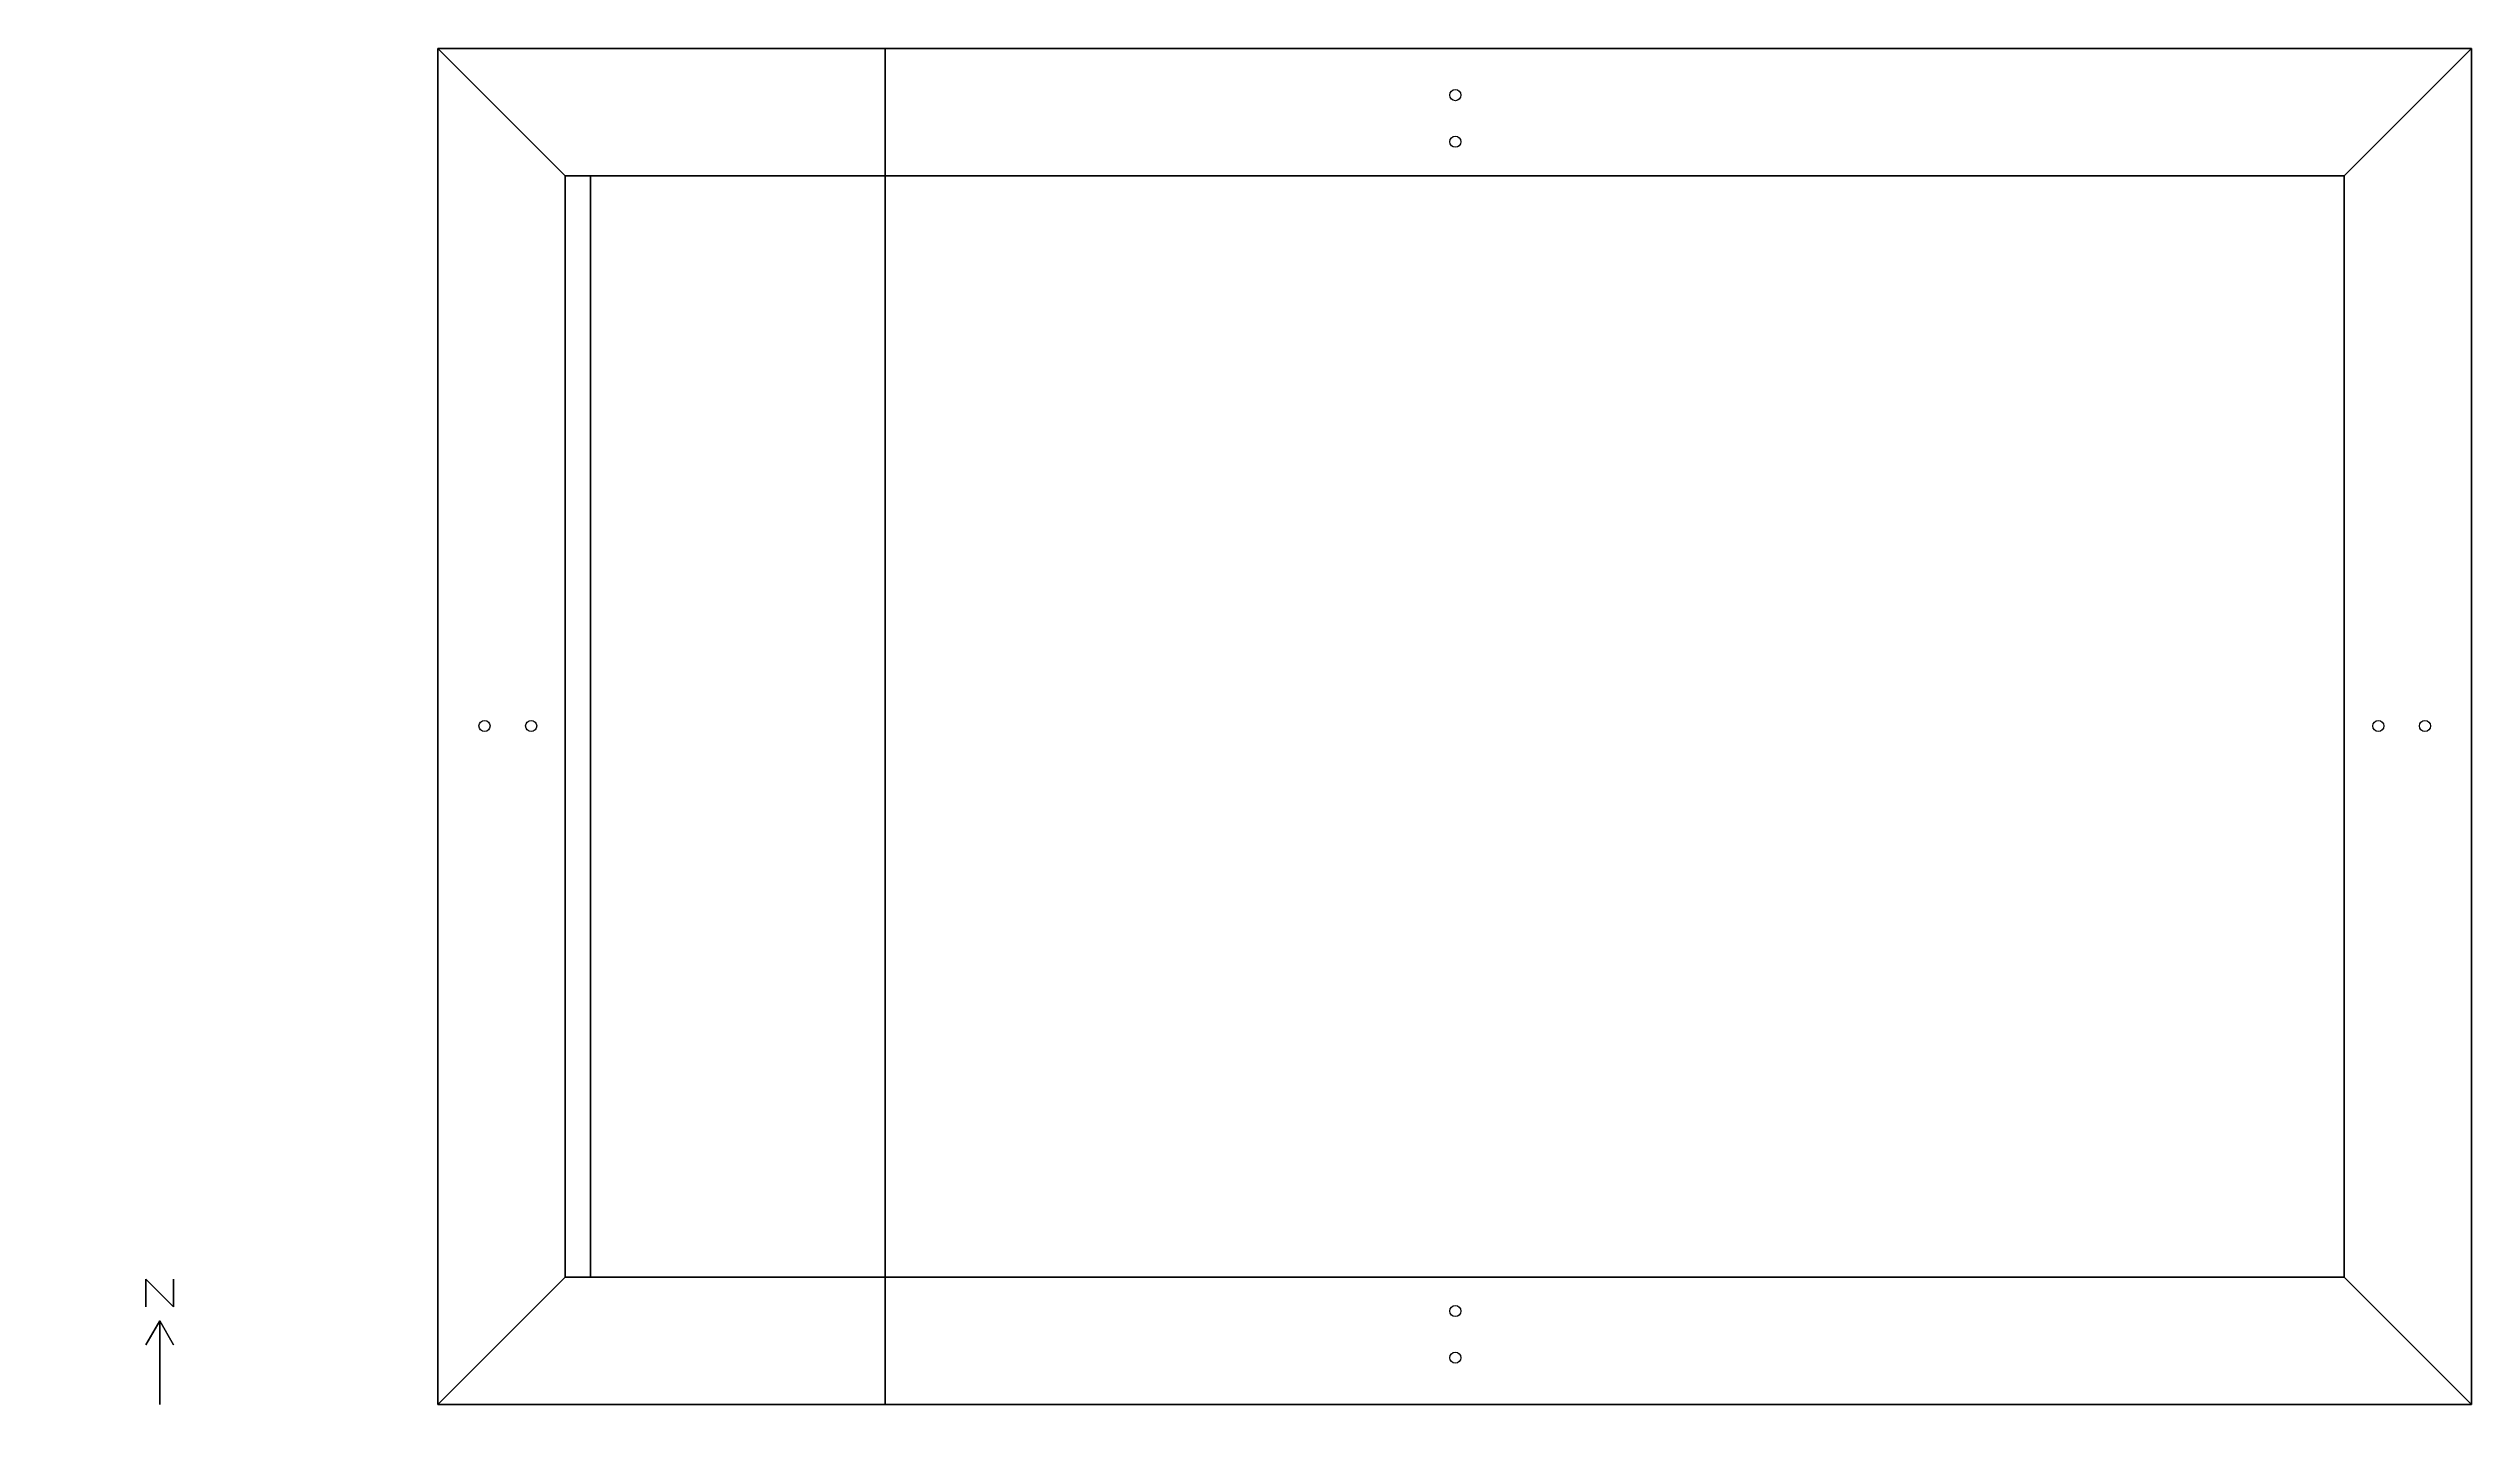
# Model space of a CAD drawing. Header units: metres. Extents: x -14 to 73.1, y -1.1 to 48.7.
import ezdxf

# ---------------------------------------------------------------- set-up
doc = ezdxf.new("R2010")
doc.units = ezdxf.units.M

msp = doc.modelspace()

# ---------------------------------------------------------------- linework, layer by layer
at = {"layer": '1', "color": 3}
for points in [[(-10.5, 4.5, 0.1), (-10.5, 4.5), (-10.5, 3.5), (-10.5, 3.5, 0.1)], [(-10.5, 4.5, 0.1), (-10.5, 4.5), (-9.5, 3.5), (-9.5, 3.5, 0.1)], [(-9.5, 4.5, 0.1), (-9.5, 4.5), (-9.5, 3.5), (-9.5, 3.5, 0.1)], [(-10, 3, 0.1), (-10, 3), (-10.5, 2.13397), (-10.5, 2.13397, 0.1)], [(-10, 3, 0.1), (-10, 3), (-10, 0), (-10, 0, 0.1)], [(-10, 3, 0.1), (-10, 3), (-9.5, 2.13397), (-9.5, 2.13397, 0.1)]]:
    msp.add_3dface(points, dxfattribs=at)
at = {"layer": 'BASEMENT', "color": 43}
for points in [[(73.1072, 48.7381), (73.1072, 48.7381, -2.439), (16.0794, 48.7381, -2.439), (16.0794, 48.7381)], [(16.0794, 48.7381), (16.0794, 48.7381, -2.439), (16.0794, 0, -2.439), (16.0794, 0)], [(73.1072, 0), (73.1072, 0, -2.439), (73.1072, 48.7381, -2.439), (73.1072, 48.7381)], [(16.0794, 0), (16.0794, 0, -2.439), (73.1072, 0, -2.439), (73.1072, 0)]]:
    msp.add_3dface(points, dxfattribs=at)
at = {"layer": 'BASEMENT', "color": 8}
msp.add_3dface([(73.1072, 48.7381, -2.439), (73.1072, 0, -2.439), (16.0794, 0, -2.439), (16.0794, 48.7381, -2.439)], dxfattribs=at)
at = {"layer": 'BASEMENT', "color": 15}
for points in [[(16.0794, 48.7381), (16.0794, 44.165), (68.534, 44.165), (73.1072, 48.7381)], [(68.534, 44.165), (68.534, 4.5732), (73.1072, 0), (73.1072, 48.7381)], [(16.0794, 44.165), (16.0794, 4.5732), (68.534, 4.5732), (68.534, 44.165)], [(16.0794, 4.5732), (16.0794, 0), (73.1072, 0), (68.534, 4.5732)]]:
    msp.add_3dface(points, dxfattribs=at)
at = {"layer": 'CORE_BOTTOM', "color": 43}
for points in [[(5.4876, 44.165, 2.744), (5.4876, 44.165), (5.4876, 4.5732), (5.4876, 4.5732, 2.744)], [(68.534, 44.165, 2.744), (68.534, 44.165), (5.4876, 44.165), (5.4876, 44.165, 2.744)], [(68.534, 4.5732, 2.744), (68.534, 4.5732), (68.534, 44.165), (68.534, 44.165, 2.744)], [(5.4876, 4.5732, 2.744), (5.4876, 4.5732), (68.534, 4.5732), (68.534, 4.5732, 2.744)]]:
    msp.add_3dface(points, dxfattribs=at)
at = {"layer": 'CORE_BOTTOM', "color": 8}
for points in [[(16.0782, 44.165), (16.0782, 4.5732), (5.4876, 4.5732), (5.4876, 44.165)], [(68.534, 44.165), (68.534, 4.5732), (16.0782, 4.5732), (16.0782, 44.165)]]:
    msp.add_3dface(points, dxfattribs=at)
at = {"layer": 'CORE_BOTTOM', "color": 15}
msp.add_3dface([(5.4876, 44.165, 2.744), (5.4876, 4.5732, 2.744), (68.534, 4.5732, 2.744), (68.534, 44.165, 2.744)], dxfattribs=at)
at = {"layer": 'CORE_MID', "color": 43}
for points in [[(5.4876, 44.165, 19.5123), (5.4876, 44.165, 16.7683), (5.4876, 4.5732, 16.7683), (5.4876, 4.5732, 19.5123)], [(68.534, 44.165, 19.5123), (68.534, 44.165, 16.7683), (5.4876, 44.165, 16.7683), (5.4876, 44.165, 19.5123)], [(68.534, 4.5732, 19.5123), (68.534, 4.5732, 16.7683), (68.534, 44.165, 16.7683), (68.534, 44.165, 19.5123)], [(5.4876, 4.5732, 19.5123), (5.4876, 4.5732, 16.7683), (68.534, 4.5732, 16.7683), (68.534, 4.5732, 19.5123)]]:
    msp.add_3dface(points, dxfattribs=at)
at = {"layer": 'CORE_MID', "color": 8}
msp.add_3dface([(68.534, 44.165, 16.7683), (68.534, 4.5732, 16.7683), (5.4876, 4.5732, 16.7683), (5.4876, 44.165, 16.7683)], dxfattribs=at)
at = {"layer": 'CORE_MID', "color": 15}
msp.add_3dface([(5.4876, 44.165, 19.5123), (5.4876, 4.5732, 19.5123), (68.534, 4.5732, 19.5123), (68.534, 44.165, 19.5123)], dxfattribs=at)
at = {"layer": 'CORE_TOP', "color": 43}
for points in [[(5.4876, 44.165, 36.2806), (5.4876, 44.165, 33.5366), (5.4876, 4.5732, 33.5366), (5.4876, 4.5732, 36.2806)], [(68.534, 44.165, 36.2806), (68.534, 44.165, 33.5366), (5.4876, 44.165, 33.5366), (5.4876, 44.165, 36.2806)], [(68.534, 4.5732, 36.2806), (68.534, 4.5732, 33.5366), (68.534, 44.165, 33.5366), (68.534, 44.165, 36.2806)], [(5.4876, 4.5732, 36.2806), (5.4876, 4.5732, 33.5366), (68.534, 4.5732, 33.5366), (68.534, 4.5732, 36.2806)]]:
    msp.add_3dface(points, dxfattribs=at)
at = {"layer": 'CORE_TOP', "color": 8}
msp.add_3dface([(68.534, 44.165, 33.5366), (68.534, 4.5732, 33.5366), (5.4876, 4.5732, 33.5366), (5.4876, 44.165, 33.5366)], dxfattribs=at)
at = {"layer": 'CORE_TOP', "color": 15}
msp.add_3dface([(5.4876, 44.165, 36.2806), (5.4876, 4.5732, 36.2806), (68.534, 4.5732, 36.2806), (68.534, 44.165, 36.2806)], dxfattribs=at)
at = {"layer": 'DATACENTER_BASEMENT_ZN_6', "color": 43}
for points in [[(16.0782, 48.7381), (16.0794, 48.7381, -2.439), (0, 48.7381, -2.439), (0, 48.7381)], [(0, 48.7381), (0, 48.7381, -2.439), (0, 0, -2.439), (0, 0)], [(16.0794, 0), (16.0794, 0, -2.439), (16.0794, 48.7381, -2.439), (16.0794, 48.7381)], [(0, 0), (0, 0, -2.439), (16.0794, 0, -2.439), (16.0794, 0)]]:
    msp.add_3dface(points, dxfattribs=at)
at = {"layer": 'DATACENTER_BASEMENT_ZN_6', "color": 8}
msp.add_3dface([(16.0794, 48.7381, -2.439), (16.0794, 0, -2.439), (0, 0, -2.439), (0, 48.7381, -2.439)], dxfattribs=at)
at = {"layer": 'DATACENTER_BASEMENT_ZN_6', "color": 15}
for points in [[(0, 48.7381), (0, 0), (4.5732, 4.5732), (4.5732, 44.165)], [(0, 48.7381), (4.5732, 44.165), (16.0782, 44.165), (16.0782, 48.7381)], [(4.5732, 44.165), (4.5732, 4.5732), (5.4876, 4.5732), (5.4876, 44.165)], [(5.4876, 44.165), (5.4876, 4.5732), (16.0794, 4.5732), (16.0794, 44.165)], [(4.5732, 4.5732), (0, 0), (16.0794, 0), (16.0794, 4.5732)]]:
    msp.add_3dface(points, dxfattribs=at)
at = {"layer": 'DATACENTER_BOT_ZN_6', "color": 43}
for points in [[(5.4876, 44.165, 2.744), (5.4876, 44.165), (4.5732, 44.165), (4.5732, 44.165, 2.744)], [(4.5732, 44.165, 2.744), (4.5732, 44.165), (4.5732, 4.5732), (4.5732, 4.5732, 2.744)], [(5.4876, 4.5732, 2.744), (5.4876, 4.5732), (5.4876, 44.165), (5.4876, 44.165, 2.744)], [(4.5732, 4.5732, 2.744), (4.5732, 4.5732), (5.4876, 4.5732), (5.4876, 4.5732, 2.744)]]:
    msp.add_3dface(points, dxfattribs=at)
at = {"layer": 'DATACENTER_BOT_ZN_6', "color": 8}
msp.add_3dface([(5.4876, 44.165), (5.4876, 4.5732), (4.5732, 4.5732), (4.5732, 44.165)], dxfattribs=at)
at = {"layer": 'DATACENTER_BOT_ZN_6', "color": 15}
msp.add_3dface([(4.5732, 44.165, 2.744), (4.5732, 4.5732, 2.744), (5.4876, 4.5732, 2.744), (5.4876, 44.165, 2.744)], dxfattribs=at)
at = {"layer": 'DATACENTER_MID_ZN_6', "color": 43}
for points in [[(4.5732, 44.165, 19.5123), (4.5732, 44.165, 16.7683), (4.5732, 4.5732, 16.7683), (4.5732, 4.5732, 19.5123)], [(5.4876, 44.165, 19.5123), (5.4876, 44.165, 16.7683), (4.5732, 44.165, 16.7683), (4.5732, 44.165, 19.5123)], [(5.4876, 4.5732, 19.5123), (5.4876, 4.5732, 16.7683), (5.4876, 44.165, 16.7683), (5.4876, 44.165, 19.5123)], [(4.5732, 4.5732, 19.5123), (4.5732, 4.5732, 16.7683), (5.4876, 4.5732, 16.7683), (5.4876, 4.5732, 19.5123)]]:
    msp.add_3dface(points, dxfattribs=at)
at = {"layer": 'DATACENTER_MID_ZN_6', "color": 8}
msp.add_3dface([(5.4876, 44.165, 16.7683), (5.4876, 4.5732, 16.7683), (4.5732, 4.5732, 16.7683), (4.5732, 44.165, 16.7683)], dxfattribs=at)
at = {"layer": 'DATACENTER_MID_ZN_6', "color": 15}
msp.add_3dface([(4.5732, 44.165, 19.5123), (4.5732, 4.5732, 19.5123), (5.4876, 4.5732, 19.5123), (5.4876, 44.165, 19.5123)], dxfattribs=at)
at = {"layer": 'DATACENTER_TOP_ZN_6', "color": 43}
for points in [[(4.5732, 44.165, 36.2806), (4.5732, 44.165, 33.5366), (4.5732, 4.5732, 33.5366), (4.5732, 4.5732, 36.2806)], [(5.4876, 44.165, 36.2806), (5.4876, 44.165, 33.5366), (4.5732, 44.165, 33.5366), (4.5732, 44.165, 36.2806)], [(5.4876, 4.5732, 36.2806), (5.4876, 4.5732, 33.5366), (5.4876, 44.165, 33.5366), (5.4876, 44.165, 36.2806)], [(4.5732, 4.5732, 36.2806), (4.5732, 4.5732, 33.5366), (5.4876, 4.5732, 33.5366), (5.4876, 4.5732, 36.2806)]]:
    msp.add_3dface(points, dxfattribs=at)
at = {"layer": 'DATACENTER_TOP_ZN_6', "color": 8}
msp.add_3dface([(5.4876, 44.165, 33.5366), (5.4876, 4.5732, 33.5366), (4.5732, 4.5732, 33.5366), (4.5732, 44.165, 33.5366)], dxfattribs=at)
at = {"layer": 'DATACENTER_TOP_ZN_6', "color": 15}
msp.add_3dface([(4.5732, 44.165, 36.2806), (4.5732, 4.5732, 36.2806), (5.4876, 4.5732, 36.2806), (5.4876, 44.165, 36.2806)], dxfattribs=at)
at = {"layer": 'GROUNDFLOOR_PLENUM', "color": 43}
for points in [[(73.1072, 48.7381, 3.9632), (73.1072, 48.7381, 2.744), (0, 48.7381, 2.744), (0, 48.7381, 3.9632)], [(0, 48.7381, 3.9632), (0, 48.7381, 2.744), (0, 0, 2.744), (0, 0, 3.9632)], [(73.1072, 0, 3.9632), (73.1072, 0, 2.744), (73.1072, 48.7381, 2.744), (73.1072, 48.7381, 3.9632)], [(0, 0, 3.9632), (0, 0, 2.744), (73.1072, 0, 2.744), (73.1072, 0, 3.9632)]]:
    msp.add_3dface(points, dxfattribs=at)
at = {"layer": 'GROUNDFLOOR_PLENUM', "color": 8}
for points in [[(73.1072, 48.7381, 2.744), (68.534, 44.165, 2.744), (4.5732, 44.165, 2.744), (0, 48.7381, 2.744)], [(4.5732, 44.165, 2.744), (4.5732, 4.5732, 2.744), (0, 0, 2.744), (0, 48.7381, 2.744)], [(73.1072, 48.7381, 2.744), (73.1072, 0, 2.744), (68.534, 4.5732, 2.744), (68.534, 44.165, 2.744)], [(5.4876, 44.165, 2.744), (5.4876, 4.5732, 2.744), (4.5732, 4.5732, 2.744), (4.5732, 44.165, 2.744)], [(68.534, 44.165, 2.744), (68.534, 4.5732, 2.744), (5.4876, 4.5732, 2.744), (5.4876, 44.165, 2.744)], [(68.534, 4.5732, 2.744), (73.1072, 0, 2.744), (0, 0, 2.744), (4.5732, 4.5732, 2.744)]]:
    msp.add_3dface(points, dxfattribs=at)
at = {"layer": 'GROUNDFLOOR_PLENUM', "color": 15}
msp.add_3dface([(0, 48.7381, 3.9632), (0, 0, 3.9632), (73.1072, 0, 3.9632), (73.1072, 48.7381, 3.9632)], dxfattribs=at)
at = {"layer": 'MIDFLOOR_PLENUM', "color": 43}
for points in [[(73.1072, 48.7381, 20.7315), (73.1072, 48.7381, 19.5123), (0, 48.7381, 19.5123), (0, 48.7381, 20.7315)], [(0, 48.7381, 20.7315), (0, 48.7381, 19.5123), (0, 0, 19.5123), (0, 0, 20.7315)], [(73.1072, 0, 20.7315), (73.1072, 0, 19.5123), (73.1072, 48.7381, 19.5123), (73.1072, 48.7381, 20.7315)], [(0, 0, 20.7315), (0, 0, 19.5123), (73.1072, 0, 19.5123), (73.1072, 0, 20.7315)]]:
    msp.add_3dface(points, dxfattribs=at)
at = {"layer": 'MIDFLOOR_PLENUM', "color": 8}
for points in [[(73.1072, 48.7381, 19.5123), (68.534, 44.165, 19.5123), (4.5732, 44.165, 19.5123), (0, 48.7381, 19.5123)], [(4.5732, 44.165, 19.5123), (4.5732, 4.5732, 19.5123), (0, 0, 19.5123), (0, 48.7381, 19.5123)], [(73.1072, 48.7381, 19.5123), (73.1072, 0, 19.5123), (68.534, 4.5732, 19.5123), (68.534, 44.165, 19.5123)], [(5.4876, 44.165, 19.5123), (5.4876, 4.5732, 19.5123), (4.5732, 4.5732, 19.5123), (4.5732, 44.165, 19.5123)], [(68.534, 44.165, 19.5123), (68.534, 4.5732, 19.5123), (5.4876, 4.5732, 19.5123), (5.4876, 44.165, 19.5123)], [(68.534, 4.5732, 19.5123), (73.1072, 0, 19.5123), (0, 0, 19.5123), (4.5732, 4.5732, 19.5123)]]:
    msp.add_3dface(points, dxfattribs=at)
at = {"layer": 'MIDFLOOR_PLENUM', "color": 15}
msp.add_3dface([(0, 48.7381, 20.7315), (0, 0, 20.7315), (73.1072, 0, 20.7315), (73.1072, 48.7381, 20.7315)], dxfattribs=at)
at = {"layer": 'PERIMETER_BOT_ZN_1', "color": 5}
msp.add_circle((36.576, 3.3528, 0.762), 0.2, dxfattribs=at)
at = {"layer": 'PERIMETER_BOT_ZN_1', "color": 10}
msp.add_circle((36.576, 1.6764, 0.762), 0.2, dxfattribs=at)
at = {"layer": 'PERIMETER_BOT_ZN_1', "color": 43}
for points in [[(4.5732, 4.5732, 2.744), (4.5732, 4.5732), (0, 0), (0, 0, 2.744)], [(5.4876, 4.5732, 2.744), (5.4876, 4.5732), (4.5732, 4.5732), (4.5732, 4.5732, 2.744)], [(68.534, 4.5732, 2.744), (68.534, 4.5732), (5.4876, 4.5732), (5.4876, 4.5732, 2.744)], [(73.1072, 0, 2.744), (73.1072, 0), (68.534, 4.5732), (68.534, 4.5732, 2.744)], [(0, 0, 2.744), (0, 0), (73.1072, 0), (73.1072, 0, 2.744)]]:
    msp.add_3dface(points, dxfattribs=at)
at = {"layer": 'PERIMETER_BOT_ZN_1', "color": 8}
for points in [[(16.0782, 4.5732), (16.0782, 0), (0, 0), (4.5732, 4.5732)], [(68.534, 4.5732), (73.1072, 0), (16.0782, 0), (16.0782, 4.5732)]]:
    msp.add_3dface(points, dxfattribs=at)
at = {"layer": 'PERIMETER_BOT_ZN_1', "color": 15}
msp.add_3dface([(4.5732, 4.5732, 2.744), (0, 0, 2.744), (73.1072, 0, 2.744), (68.534, 4.5732, 2.744)], dxfattribs=at)
at = {"layer": 'PERIMETER_BOT_ZN_1', "color": 143}
for points in [[(0, 0, 2.5), (0, 0, 0.8014), (13.64615, 0, 0.8014), (13.64615, 0, 2.5)], [(14.86535, 0, 2.5), (14.86535, 0, 0.8014), (28.5115, 0, 0.8014), (28.5115, 0, 2.5)], [(29.7307, 0, 2.5), (29.7307, 0, 0.8014), (43.37685, 0, 0.8014), (43.37685, 0, 2.5)], [(44.59605, 0, 2.5), (44.59605, 0, 0.8014), (58.2422, 0, 0.8014), (58.2422, 0, 2.5)], [(59.4614, 0, 2.5), (59.4614, 0, 0.8014), (73.107, 0, 0.8014), (73.107, 0, 2.5)]]:
    msp.add_3dface(points, dxfattribs=at)
at = {"layer": 'PERIMETER_BOT_ZN_1', "color": 45}
for points in [[(13.81074, 0, 2.1336), (13.81074, 0), (14.72514, 0), (14.72514, 0, 2.1336)], [(28.6437, 0, 2.1336), (28.6437, 0), (29.5581, 0), (29.5581, 0, 2.1336)], [(43.52628, 0, 2.1336), (43.52628, 0), (44.44068, 0), (44.44068, 0, 2.1336)], [(58.43038, 0, 2.1336), (58.43038, 0), (59.34478, 0), (59.34478, 0, 2.1336)]]:
    msp.add_3dface(points, dxfattribs=at)
at = {"layer": 'PERIMETER_BOT_ZN_2', "color": 5}
msp.add_circle((69.7544, 24.384, 0.762), 0.2, dxfattribs=at)
at = {"layer": 'PERIMETER_BOT_ZN_2', "color": 10}
msp.add_circle((71.4308, 24.384, 0.762), 0.2, dxfattribs=at)
at = {"layer": 'PERIMETER_BOT_ZN_2', "color": 43}
for points in [[(73.1072, 48.7381, 2.744), (73.1072, 48.7381), (68.534, 44.165), (68.534, 44.165, 2.744)], [(73.1072, 0, 2.744), (73.1072, 0), (73.1072, 48.7381), (73.1072, 48.7381, 2.744)], [(68.534, 44.165, 2.744), (68.534, 44.165), (68.534, 4.5732), (68.534, 4.5732, 2.744)], [(68.534, 4.5732, 2.744), (68.534, 4.5732), (73.1072, 0), (73.1072, 0, 2.744)]]:
    msp.add_3dface(points, dxfattribs=at)
at = {"layer": 'PERIMETER_BOT_ZN_2', "color": 8}
msp.add_3dface([(73.1072, 48.7381), (73.1072, 0), (68.534, 4.5732), (68.534, 44.165)], dxfattribs=at)
at = {"layer": 'PERIMETER_BOT_ZN_2', "color": 15}
msp.add_3dface([(68.534, 44.165, 2.744), (68.534, 4.5732, 2.744), (73.1072, 0, 2.744), (73.1072, 48.7381, 2.744)], dxfattribs=at)
at = {"layer": 'PERIMETER_BOT_ZN_2', "color": 143}
for points in [[(73.1072, 33.30499, 2.5), (73.1072, 33.30499, 0.83122), (73.1072, 48.738, 0.83122), (73.1072, 48.738, 2.5)], [(73.1072, 16.65249, 2.5), (73.1072, 16.65249, 0.83122), (73.1072, 32.08579, 0.83122), (73.1072, 32.08579, 2.5)], [(73.1072, 0, 2.5), (73.1072, 0, 0.83122), (73.1072, 15.43329, 0.83122), (73.1072, 15.43329, 2.5)]]:
    msp.add_3dface(points, dxfattribs=at)
at = {"layer": 'PERIMETER_BOT_ZN_2', "color": 45}
for points in [[(73.1072, 32.20879, 2.1336), (73.1072, 32.20879), (73.1072, 33.12319), (73.1072, 33.12319, 2.1336)], [(73.1072, 15.59804, 2.1336), (73.1072, 15.59804), (73.1072, 16.51244), (73.1072, 16.51244, 2.1336)]]:
    msp.add_3dface(points, dxfattribs=at)
at = {"layer": 'PERIMETER_BOT_ZN_3', "color": 10}
msp.add_circle((36.576, 47.0617, 0.762), 0.2, dxfattribs=at)
at = {"layer": 'PERIMETER_BOT_ZN_3', "color": 5}
msp.add_circle((36.576, 45.3847, 0.762), 0.2, dxfattribs=at)
at = {"layer": 'PERIMETER_BOT_ZN_3', "color": 43}
for points in [[(73.1072, 48.7381, 2.744), (73.1072, 48.7381), (0, 48.7381), (0, 48.7381, 2.744)], [(0, 48.7381, 2.744), (0, 48.7381), (4.5732, 44.165), (4.5732, 44.165, 2.744)], [(68.534, 44.165, 2.744), (68.534, 44.165), (73.1072, 48.7381), (73.1072, 48.7381, 2.744)], [(4.5732, 44.165, 2.744), (4.5732, 44.165), (5.4876, 44.165), (5.4876, 44.165, 2.744)], [(5.4876, 44.165, 2.744), (5.4876, 44.165), (68.534, 44.165), (68.534, 44.165, 2.744)]]:
    msp.add_3dface(points, dxfattribs=at)
at = {"layer": 'PERIMETER_BOT_ZN_3', "color": 143}
for points in [[(13.6456, 48.7381, 2.5), (13.6456, 48.7381, 0.8014), (0, 48.7381, 0.8014), (0, 48.7381, 2.5)], [(28.51095, 48.7381, 2.5), (28.51095, 48.7381, 0.8014), (14.8648, 48.7381, 0.8014), (14.8648, 48.7381, 2.5)], [(43.3763, 48.7381, 2.5), (43.3763, 48.7381, 0.8014), (29.73015, 48.7381, 0.8014), (29.73015, 48.7381, 2.5)], [(58.24165, 48.7381, 2.5), (58.24165, 48.7381, 0.8014), (44.5955, 48.7381, 0.8014), (44.5955, 48.7381, 2.5)], [(73.107, 48.7381, 2.5), (73.107, 48.7381, 0.8014), (59.46085, 48.7381, 0.8014), (59.46085, 48.7381, 2.5)]]:
    msp.add_3dface(points, dxfattribs=at)
at = {"layer": 'PERIMETER_BOT_ZN_3', "color": 8}
for points in [[(16.0782, 48.7381), (16.0782, 44.165), (4.5732, 44.165), (0, 48.7381)], [(73.1072, 48.7381), (68.534, 44.165), (16.0782, 44.165), (16.0782, 48.7381)]]:
    msp.add_3dface(points, dxfattribs=at)
at = {"layer": 'PERIMETER_BOT_ZN_3', "color": 15}
msp.add_3dface([(0, 48.7381, 2.744), (4.5732, 44.165, 2.744), (68.534, 44.165, 2.744), (73.1072, 48.7381, 2.744)], dxfattribs=at)
at = {"layer": 'PERIMETER_BOT_ZN_3', "color": 45}
for points in [[(14.73725, 48.7381, 2.1336), (14.73725, 48.7381), (13.82285, 48.7381), (13.82285, 48.7381, 2.1336)], [(29.61253, 48.7381, 2.1336), (29.61253, 48.7381), (28.69813, 48.7381), (28.69813, 48.7381, 2.1336)], [(44.43838, 48.7381, 2.1336), (44.43838, 48.7381), (43.52398, 48.7381), (43.52398, 48.7381, 2.1336)], [(59.29441, 48.7381, 2.1336), (59.29441, 48.7381), (58.38001, 48.7381), (58.38001, 48.7381, 2.1336)]]:
    msp.add_3dface(points, dxfattribs=at)
at = {"layer": 'PERIMETER_BOT_ZN_4', "color": 10}
msp.add_circle((1.6764, 24.384, 0.762), 0.2, dxfattribs=at)
at = {"layer": 'PERIMETER_BOT_ZN_4', "color": 5}
msp.add_circle((3.3528, 24.384, 0.762), 0.2, dxfattribs=at)
at = {"layer": 'PERIMETER_BOT_ZN_4', "color": 43}
for points in [[(0, 48.7381, 2.744), (0, 48.7381), (0, 0), (0, 0, 2.744)], [(4.5732, 44.165, 2.744), (4.5732, 44.165), (0, 48.7381), (0, 48.7381, 2.744)], [(4.5732, 4.5732, 2.744), (4.5732, 4.5732), (4.5732, 44.165), (4.5732, 44.165, 2.744)], [(0, 0, 2.744), (0, 0), (4.5732, 4.5732), (4.5732, 4.5732, 2.744)]]:
    msp.add_3dface(points, dxfattribs=at)
at = {"layer": 'PERIMETER_BOT_ZN_4', "color": 8}
msp.add_3dface([(4.5732, 44.165), (4.5732, 4.5732), (0, 0), (0, 48.7381)], dxfattribs=at)
at = {"layer": 'PERIMETER_BOT_ZN_4', "color": 15}
msp.add_3dface([(0, 48.7381, 2.744), (0, 0, 2.744), (4.5732, 4.5732, 2.744), (4.5732, 44.165, 2.744)], dxfattribs=at)
at = {"layer": 'PERIMETER_BOT_ZN_4', "color": 143}
for points in [[(0, 48.738, 2.5), (0, 48.738, 0.83122), (0, 33.30471, 0.83122), (0, 33.30471, 2.5)], [(0, 32.08551, 2.5), (0, 32.08551, 0.83122), (0, 16.65221, 0.83122), (0, 16.65221, 2.5)], [(0, 15.43301, 2.5), (0, 15.43301, 0.83122), (0, 0, 0.83122), (0, 0, 2.5)]]:
    msp.add_3dface(points, dxfattribs=at)
at = {"layer": 'PERIMETER_BOT_ZN_4', "color": 45}
for points in [[(0, 33.18518, 2.1336), (0, 33.18518), (0, 32.27078), (0, 32.27078, 2.1336)], [(0, 16.55282, 2.1336), (0, 16.55282), (0, 15.63842), (0, 15.63842, 2.1336)]]:
    msp.add_3dface(points, dxfattribs=at)
at = {"layer": 'PERIMETER_MID_ZN_1', "color": 5}
msp.add_circle((36.576, 3.3528, 17.526), 0.2, dxfattribs=at)
at = {"layer": 'PERIMETER_MID_ZN_1', "color": 10}
msp.add_circle((36.576, 1.6764, 17.526), 0.2, dxfattribs=at)
at = {"layer": 'PERIMETER_MID_ZN_1', "color": 43}
for points in [[(4.5732, 4.5732, 19.5123), (4.5732, 4.5732, 16.7683), (0, 0, 16.7683), (0, 0, 19.5123)], [(5.4876, 4.5732, 19.5123), (5.4876, 4.5732, 16.7683), (4.5732, 4.5732, 16.7683), (4.5732, 4.5732, 19.5123)], [(68.534, 4.5732, 19.5123), (68.534, 4.5732, 16.7683), (5.4876, 4.5732, 16.7683), (5.4876, 4.5732, 19.5123)], [(73.1072, 0, 19.5123), (73.1072, 0, 16.7683), (68.534, 4.5732, 16.7683), (68.534, 4.5732, 19.5123)], [(0, 0, 19.5123), (0, 0, 16.7683), (73.1072, 0, 16.7683), (73.1072, 0, 19.5123)]]:
    msp.add_3dface(points, dxfattribs=at)
at = {"layer": 'PERIMETER_MID_ZN_1', "color": 8}
msp.add_3dface([(68.534, 4.5732, 16.7683), (73.1072, 0, 16.7683), (0, 0, 16.7683), (4.5732, 4.5732, 16.7683)], dxfattribs=at)
at = {"layer": 'PERIMETER_MID_ZN_1', "color": 15}
msp.add_3dface([(4.5732, 4.5732, 19.5123), (0, 0, 19.5123), (73.1072, 0, 19.5123), (68.534, 4.5732, 19.5123)], dxfattribs=at)
at = {"layer": 'PERIMETER_MID_ZN_1', "color": 143}
msp.add_3dface([(0, 0, 19.2683), (0, 0, 17.68302), (73.107, 0, 17.68302), (73.107, 0, 19.2683)], dxfattribs=at)
at = {"layer": 'PERIMETER_MID_ZN_2', "color": 5}
msp.add_circle((69.7544, 24.384, 17.526), 0.2, dxfattribs=at)
at = {"layer": 'PERIMETER_MID_ZN_2', "color": 10}
msp.add_circle((71.4308, 24.384, 17.526), 0.2, dxfattribs=at)
at = {"layer": 'PERIMETER_MID_ZN_2', "color": 43}
for points in [[(73.1072, 48.7381, 19.5123), (73.1072, 48.7381, 16.7683), (68.534, 44.165, 16.7683), (68.534, 44.165, 19.5123)], [(73.1072, 0, 19.5123), (73.1072, 0, 16.7683), (73.1072, 48.7381, 16.7683), (73.1072, 48.7381, 19.5123)], [(68.534, 44.165, 19.5123), (68.534, 44.165, 16.7683), (68.534, 4.5732, 16.7683), (68.534, 4.5732, 19.5123)], [(68.534, 4.5732, 19.5123), (68.534, 4.5732, 16.7683), (73.1072, 0, 16.7683), (73.1072, 0, 19.5123)]]:
    msp.add_3dface(points, dxfattribs=at)
at = {"layer": 'PERIMETER_MID_ZN_2', "color": 8}
msp.add_3dface([(73.1072, 48.7381, 16.7683), (73.1072, 0, 16.7683), (68.534, 4.5732, 16.7683), (68.534, 44.165, 16.7683)], dxfattribs=at)
at = {"layer": 'PERIMETER_MID_ZN_2', "color": 15}
msp.add_3dface([(68.534, 44.165, 19.5123), (68.534, 4.5732, 19.5123), (73.1072, 0, 19.5123), (73.1072, 48.7381, 19.5123)], dxfattribs=at)
at = {"layer": 'PERIMETER_MID_ZN_2', "color": 143}
msp.add_3dface([(73.1072, 0, 19.2683), (73.1072, 0, 17.68302), (73.1072, 48.738, 17.68302), (73.1072, 48.738, 19.2683)], dxfattribs=at)
at = {"layer": 'PERIMETER_MID_ZN_3', "color": 10}
msp.add_circle((36.576, 47.0617, 17.526), 0.2, dxfattribs=at)
at = {"layer": 'PERIMETER_MID_ZN_3', "color": 5}
msp.add_circle((36.576, 45.3847, 17.526), 0.2, dxfattribs=at)
at = {"layer": 'PERIMETER_MID_ZN_3', "color": 43}
for points in [[(73.1072, 48.7381, 19.5123), (73.1072, 48.7381, 16.7683), (0, 48.7381, 16.7683), (0, 48.7381, 19.5123)], [(0, 48.7381, 19.5123), (0, 48.7381, 16.7683), (4.5732, 44.165, 16.7683), (4.5732, 44.165, 19.5123)], [(68.534, 44.165, 19.5123), (68.534, 44.165, 16.7683), (73.1072, 48.7381, 16.7683), (73.1072, 48.7381, 19.5123)], [(4.5732, 44.165, 19.5123), (4.5732, 44.165, 16.7683), (5.4876, 44.165, 16.7683), (5.4876, 44.165, 19.5123)], [(5.4876, 44.165, 19.5123), (5.4876, 44.165, 16.7683), (68.534, 44.165, 16.7683), (68.534, 44.165, 19.5123)]]:
    msp.add_3dface(points, dxfattribs=at)
at = {"layer": 'PERIMETER_MID_ZN_3', "color": 143}
msp.add_3dface([(73.107, 48.7381, 19.2683), (73.107, 48.7381, 17.68302), (0, 48.7381, 17.68302), (0, 48.7381, 19.2683)], dxfattribs=at)
at = {"layer": 'PERIMETER_MID_ZN_3', "color": 8}
msp.add_3dface([(73.1072, 48.7381, 16.7683), (68.534, 44.165, 16.7683), (4.5732, 44.165, 16.7683), (0, 48.7381, 16.7683)], dxfattribs=at)
at = {"layer": 'PERIMETER_MID_ZN_3', "color": 15}
msp.add_3dface([(0, 48.7381, 19.5123), (4.5732, 44.165, 19.5123), (68.534, 44.165, 19.5123), (73.1072, 48.7381, 19.5123)], dxfattribs=at)
at = {"layer": 'PERIMETER_MID_ZN_4', "color": 10}
msp.add_circle((1.6764, 24.384, 17.526), 0.2, dxfattribs=at)
at = {"layer": 'PERIMETER_MID_ZN_4', "color": 5}
msp.add_circle((3.3528, 24.384, 17.526), 0.2, dxfattribs=at)
at = {"layer": 'PERIMETER_MID_ZN_4', "color": 43}
for points in [[(0, 48.7381, 19.5123), (0, 48.7381, 16.7683), (0, 0, 16.7683), (0, 0, 19.5123)], [(4.5732, 44.165, 19.5123), (4.5732, 44.165, 16.7683), (0, 48.7381, 16.7683), (0, 48.7381, 19.5123)], [(4.5732, 4.5732, 19.5123), (4.5732, 4.5732, 16.7683), (4.5732, 44.165, 16.7683), (4.5732, 44.165, 19.5123)], [(0, 0, 19.5123), (0, 0, 16.7683), (4.5732, 4.5732, 16.7683), (4.5732, 4.5732, 19.5123)]]:
    msp.add_3dface(points, dxfattribs=at)
at = {"layer": 'PERIMETER_MID_ZN_4', "color": 8}
msp.add_3dface([(4.5732, 44.165, 16.7683), (4.5732, 4.5732, 16.7683), (0, 0, 16.7683), (0, 48.7381, 16.7683)], dxfattribs=at)
at = {"layer": 'PERIMETER_MID_ZN_4', "color": 15}
msp.add_3dface([(0, 48.7381, 19.5123), (0, 0, 19.5123), (4.5732, 4.5732, 19.5123), (4.5732, 44.165, 19.5123)], dxfattribs=at)
at = {"layer": 'PERIMETER_MID_ZN_4', "color": 143}
msp.add_3dface([(0, 48.738, 19.2683), (0, 48.738, 17.68302), (0, 0, 17.68302), (0, 0, 19.2683)], dxfattribs=at)
at = {"layer": 'PERIMETER_TOP_ZN_1', "color": 5}
msp.add_circle((36.576, 3.3528, 34.29), 0.2, dxfattribs=at)
at = {"layer": 'PERIMETER_TOP_ZN_1', "color": 10}
msp.add_circle((36.576, 1.6764, 34.29), 0.2, dxfattribs=at)
at = {"layer": 'PERIMETER_TOP_ZN_1', "color": 43}
for points in [[(4.5732, 4.5732, 36.2806), (4.5732, 4.5732, 33.5366), (0, 0, 33.5366), (0, 0, 36.2806)], [(5.4876, 4.5732, 36.2806), (5.4876, 4.5732, 33.5366), (4.5732, 4.5732, 33.5366), (4.5732, 4.5732, 36.2806)], [(68.534, 4.5732, 36.2806), (68.534, 4.5732, 33.5366), (5.4876, 4.5732, 33.5366), (5.4876, 4.5732, 36.2806)], [(73.1072, 0, 36.2806), (73.1072, 0, 33.5366), (68.534, 4.5732, 33.5366), (68.534, 4.5732, 36.2806)], [(0, 0, 36.2806), (0, 0, 33.5366), (73.1072, 0, 33.5366), (73.1072, 0, 36.2806)]]:
    msp.add_3dface(points, dxfattribs=at)
at = {"layer": 'PERIMETER_TOP_ZN_1', "color": 8}
msp.add_3dface([(68.534, 4.5732, 33.5366), (73.1072, 0, 33.5366), (0, 0, 33.5366), (4.5732, 4.5732, 33.5366)], dxfattribs=at)
at = {"layer": 'PERIMETER_TOP_ZN_1', "color": 15}
msp.add_3dface([(4.5732, 4.5732, 36.2806), (0, 0, 36.2806), (73.1072, 0, 36.2806), (68.534, 4.5732, 36.2806)], dxfattribs=at)
at = {"layer": 'PERIMETER_TOP_ZN_1', "color": 143}
msp.add_3dface([(0, 0, 36.0366), (0, 0, 34.45132), (73.107, 0, 34.45132), (73.107, 0, 36.0366)], dxfattribs=at)
at = {"layer": 'PERIMETER_TOP_ZN_2', "color": 5}
msp.add_circle((69.7544, 24.384, 34.29), 0.2, dxfattribs=at)
at = {"layer": 'PERIMETER_TOP_ZN_2', "color": 10}
msp.add_circle((71.4308, 24.384, 34.29), 0.2, dxfattribs=at)
at = {"layer": 'PERIMETER_TOP_ZN_2', "color": 43}
for points in [[(73.1072, 48.7381, 36.2806), (73.1072, 48.7381, 33.5366), (68.534, 44.165, 33.5366), (68.534, 44.165, 36.2806)], [(73.1072, 0, 36.2806), (73.1072, 0, 33.5366), (73.1072, 48.7381, 33.5366), (73.1072, 48.7381, 36.2806)], [(68.534, 44.165, 36.2806), (68.534, 44.165, 33.5366), (68.534, 4.5732, 33.5366), (68.534, 4.5732, 36.2806)], [(68.534, 4.5732, 36.2806), (68.534, 4.5732, 33.5366), (73.1072, 0, 33.5366), (73.1072, 0, 36.2806)]]:
    msp.add_3dface(points, dxfattribs=at)
at = {"layer": 'PERIMETER_TOP_ZN_2', "color": 8}
msp.add_3dface([(73.1072, 48.7381, 33.5366), (73.1072, 0, 33.5366), (68.534, 4.5732, 33.5366), (68.534, 44.165, 33.5366)], dxfattribs=at)
at = {"layer": 'PERIMETER_TOP_ZN_2', "color": 15}
msp.add_3dface([(68.534, 44.165, 36.2806), (68.534, 4.5732, 36.2806), (73.1072, 0, 36.2806), (73.1072, 48.7381, 36.2806)], dxfattribs=at)
at = {"layer": 'PERIMETER_TOP_ZN_2', "color": 143}
msp.add_3dface([(73.1072, 0, 36.0366), (73.1072, 0, 34.45132), (73.1072, 48.738, 34.45132), (73.1072, 48.738, 36.0366)], dxfattribs=at)
at = {"layer": 'PERIMETER_TOP_ZN_3', "color": 10}
msp.add_circle((36.576, 47.0617, 34.29), 0.2, dxfattribs=at)
at = {"layer": 'PERIMETER_TOP_ZN_3', "color": 5}
msp.add_circle((36.576, 45.3847, 34.29), 0.2, dxfattribs=at)
at = {"layer": 'PERIMETER_TOP_ZN_3', "color": 43}
for points in [[(73.1072, 48.7381, 36.2806), (73.1072, 48.7381, 33.5366), (0, 48.7381, 33.5366), (0, 48.7381, 36.2806)], [(0, 48.7381, 36.2806), (0, 48.7381, 33.5366), (4.5732, 44.165, 33.5366), (4.5732, 44.165, 36.2806)], [(68.534, 44.165, 36.2806), (68.534, 44.165, 33.5366), (73.1072, 48.7381, 33.5366), (73.1072, 48.7381, 36.2806)], [(4.5732, 44.165, 36.2806), (4.5732, 44.165, 33.5366), (5.4876, 44.165, 33.5366), (5.4876, 44.165, 36.2806)], [(5.4876, 44.165, 36.2806), (5.4876, 44.165, 33.5366), (68.534, 44.165, 33.5366), (68.534, 44.165, 36.2806)]]:
    msp.add_3dface(points, dxfattribs=at)
at = {"layer": 'PERIMETER_TOP_ZN_3', "color": 143}
msp.add_3dface([(73.107, 48.7381, 36.0366), (73.107, 48.7381, 34.45132), (0, 48.7381, 34.45132), (0, 48.7381, 36.0366)], dxfattribs=at)
at = {"layer": 'PERIMETER_TOP_ZN_3', "color": 8}
msp.add_3dface([(73.1072, 48.7381, 33.5366), (68.534, 44.165, 33.5366), (4.5732, 44.165, 33.5366), (0, 48.7381, 33.5366)], dxfattribs=at)
at = {"layer": 'PERIMETER_TOP_ZN_3', "color": 15}
msp.add_3dface([(0, 48.7381, 36.2806), (4.5732, 44.165, 36.2806), (68.534, 44.165, 36.2806), (73.1072, 48.7381, 36.2806)], dxfattribs=at)
at = {"layer": 'PERIMETER_TOP_ZN_4', "color": 10}
msp.add_circle((1.6764, 24.384, 34.29), 0.2, dxfattribs=at)
at = {"layer": 'PERIMETER_TOP_ZN_4', "color": 5}
msp.add_circle((3.3528, 24.384, 34.29), 0.2, dxfattribs=at)
at = {"layer": 'PERIMETER_TOP_ZN_4', "color": 43}
for points in [[(0, 48.7381, 36.2806), (0, 48.7381, 33.5366), (0, 0, 33.5366), (0, 0, 36.2806)], [(4.5732, 44.165, 36.2806), (4.5732, 44.165, 33.5366), (0, 48.7381, 33.5366), (0, 48.7381, 36.2806)], [(4.5732, 4.5732, 36.2806), (4.5732, 4.5732, 33.5366), (4.5732, 44.165, 33.5366), (4.5732, 44.165, 36.2806)], [(0, 0, 36.2806), (0, 0, 33.5366), (4.5732, 4.5732, 33.5366), (4.5732, 4.5732, 36.2806)]]:
    msp.add_3dface(points, dxfattribs=at)
at = {"layer": 'PERIMETER_TOP_ZN_4', "color": 8}
msp.add_3dface([(4.5732, 44.165, 33.5366), (4.5732, 4.5732, 33.5366), (0, 0, 33.5366), (0, 48.7381, 33.5366)], dxfattribs=at)
at = {"layer": 'PERIMETER_TOP_ZN_4', "color": 15}
msp.add_3dface([(0, 48.7381, 36.2806), (0, 0, 36.2806), (4.5732, 4.5732, 36.2806), (4.5732, 44.165, 36.2806)], dxfattribs=at)
at = {"layer": 'PERIMETER_TOP_ZN_4', "color": 143}
msp.add_3dface([(0, 48.738, 36.0366), (0, 48.738, 34.45132), (0, 0, 34.45132), (0, 0, 36.0366)], dxfattribs=at)
at = {"layer": 'TOPFLOOR_PLENUM', "color": 43}
for points in [[(0, 48.7381, 37.4998), (0, 48.7381, 36.2806), (0, 0, 36.2806), (0, 0, 37.4998)], [(73.1072, 48.7381, 37.4998), (73.1072, 48.7381, 36.2806), (0, 48.7381, 36.2806), (0, 48.7381, 37.4998)], [(73.1072, 0, 37.4998), (73.1072, 0, 36.2806), (73.1072, 48.7381, 36.2806), (73.1072, 48.7381, 37.4998)], [(0, 0, 37.4998), (0, 0, 36.2806), (73.1072, 0, 36.2806), (73.1072, 0, 37.4998)]]:
    msp.add_3dface(points, dxfattribs=at)
at = {"layer": 'TOPFLOOR_PLENUM', "color": 8}
for points in [[(73.1072, 48.7381, 36.2806), (68.534, 44.165, 36.2806), (4.5732, 44.165, 36.2806), (0, 48.7381, 36.2806)], [(4.5732, 44.165, 36.2806), (4.5732, 4.5732, 36.2806), (0, 0, 36.2806), (0, 48.7381, 36.2806)], [(73.1072, 48.7381, 36.2806), (73.1072, 0, 36.2806), (68.534, 4.5732, 36.2806), (68.534, 44.165, 36.2806)], [(5.4876, 44.165, 36.2806), (5.4876, 4.5732, 36.2806), (4.5732, 4.5732, 36.2806), (4.5732, 44.165, 36.2806)], [(68.534, 44.165, 36.2806), (68.534, 4.5732, 36.2806), (5.4876, 4.5732, 36.2806), (5.4876, 44.165, 36.2806)], [(68.534, 4.5732, 36.2806), (73.1072, 0, 36.2806), (0, 0, 36.2806), (4.5732, 4.5732, 36.2806)]]:
    msp.add_3dface(points, dxfattribs=at)
at = {"layer": 'TOPFLOOR_PLENUM', "color": 15}
msp.add_3dface([(0, 48.7381, 37.4998), (0, 0, 37.4998), (73.1072, 0, 37.4998), (73.1072, 48.7381, 37.4998)], dxfattribs=at)

doc.saveas('drawing.dxf')
